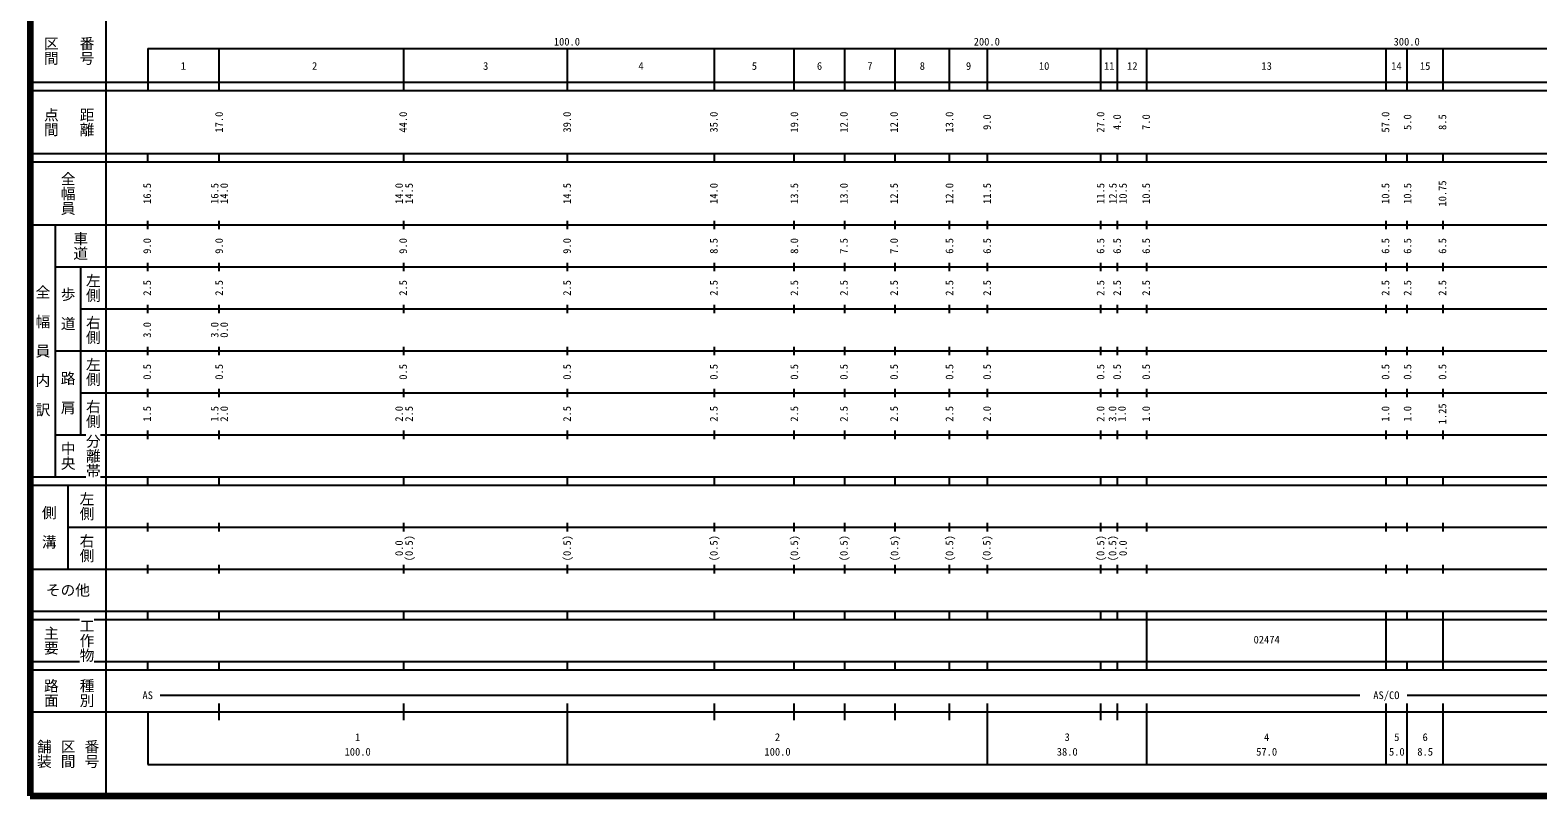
# Model space of a CAD drawing. Units: millimetres, scale not verified. Extents: x 40000 to 680000, y 20000 to 380000.
# Drawn here: x 40000 to 399089, y 20000 to 202409 of the extents above; entities that cross this region are included whole.
import ezdxf
from ezdxf.enums import TextEntityAlignment as Align

# ---------------------------------------------------------------- set-up
doc = ezdxf.new("R2010")
doc.units = ezdxf.units.MM
doc.header["$LTSCALE"] = 1000
doc.layers.add('M-TTL', color=2, linetype='Continuous', lineweight=140)
doc.layers.add('M-TTL-BAND', color=7, linetype='Continuous', lineweight=25)
doc.styles.add('@ＭＳ ゴシック', font='')
doc.styles.add('ＭＳ ゴシック', font='')
doc.styles.get('@ＭＳ ゴシック').set_extended_font_data('@MS Gothic')
doc.styles.get('ＭＳ ゴシック').set_extended_font_data('MS Gothic')

msp = doc.modelspace()

# ---------------------------------------------------------------- linework, layer by layer
at = {"layer": 'M-TTL'}
for p, q in [((40000, 380000), (40000, 20000)), ((40000, 20000), (680000, 20000))]:
    msp.add_line(p, q, dxfattribs=at)
at = {"layer": 'M-TTL-BAND'}
for p, q in [((58000, 370000), (58000, 20000)), ((68000, 198000), (579000, 198000)), ((68000, 198000), (68000, 188000)), ((85000, 188000), (85000, 198000)), ((129000, 188000), (129000, 198000)), ((168000, 188000), (168000, 198000)), ((203000, 188000), (203000, 198000)), ((222000, 188000), (222000, 198000)), ((234000, 188000), (234000, 198000)), ((246000, 188000), (246000, 198000)), ((259000, 188000), (259000, 198000)), ((268000, 188000), (268000, 198000)), ((295000, 188000), (295000, 198000)), ((299000, 188000), (299000, 198000)), ((306000, 188000), (306000, 198000)), ((363000, 188000), (363000, 198000)), ((368000, 188000), (368000, 198000)), ((376500, 188000), (376500, 198000)), ((40000, 190000), (579000, 190000)), ((40000, 188000), (579000, 188000)), ((40000, 173000), (579000, 173000)), ((68000, 171000), (68000, 173000)), ((85000, 171000), (85000, 173000)), ((129000, 171000), (129000, 173000)), ((168000, 171000), (168000, 173000)), ((203000, 171000), (203000, 173000)), ((222000, 171000), (222000, 173000)), ((234000, 171000), (234000, 173000)), ((246000, 171000), (246000, 173000)), ((259000, 171000), (259000, 173000)), ((268000, 171000), (268000, 173000)), ((295000, 171000), (295000, 173000)), ((299000, 171000), (299000, 173000)), ((306000, 171000), (306000, 173000)), ((363000, 171000), (363000, 173000)), ((368000, 171000), (368000, 173000)), ((376500, 171000), (376500, 173000)), ((40000, 171000), (579000, 171000)), ((40000, 156000), (579000, 156000)), ((46000, 96000), (46000, 156000)), ((68000, 155000), (68000, 157000)), ((85000, 155000), (85000, 157000)), ((129000, 155000), (129000, 157000)), ((168000, 155000), (168000, 157000)), ((203000, 155000), (203000, 157000)), ((222000, 155000), (222000, 157000)), ((234000, 155000), (234000, 157000)), ((246000, 155000), (246000, 157000)), ((259000, 155000), (259000, 157000)), ((268000, 155000), (268000, 157000)), ((295000, 155000), (295000, 157000)), ((299000, 155000), (299000, 157000)), ((306000, 155000), (306000, 157000)), ((363000, 155000), (363000, 157000)), ((368000, 155000), (368000, 157000)), ((376500, 155000), (376500, 157000)), ((46000, 146000), (579000, 146000)), ((52000, 146000), (52000, 106000)), ((68000, 145000), (68000, 147000)), ((85000, 145000), (85000, 147000)), ((129000, 145000), (129000, 147000)), ((168000, 145000), (168000, 147000)), ((203000, 145000), (203000, 147000)), ((222000, 145000), (222000, 147000)), ((234000, 145000), (234000, 147000)), ((246000, 145000), (246000, 147000)), ((259000, 145000), (259000, 147000)), ((268000, 145000), (268000, 147000)), ((295000, 145000), (295000, 147000)), ((299000, 145000), (299000, 147000)), ((306000, 145000), (306000, 147000)), ((363000, 145000), (363000, 147000)), ((368000, 145000), (368000, 147000)), ((376500, 145000), (376500, 147000)), ((68000, 135000), (68000, 137000)), ((85000, 135000), (85000, 137000)), ((129000, 135000), (129000, 137000)), ((168000, 135000), (168000, 137000)), ((203000, 135000), (203000, 137000)), ((222000, 135000), (222000, 137000)), ((234000, 135000), (234000, 137000)), ((246000, 135000), (246000, 137000)), ((259000, 135000), (259000, 137000)), ((268000, 135000), (268000, 137000)), ((295000, 135000), (295000, 137000)), ((299000, 135000), (299000, 137000)), ((306000, 135000), (306000, 137000)), ((363000, 135000), (363000, 137000)), ((368000, 135000), (368000, 137000)), ((376500, 135000), (376500, 137000)), ((52000, 136000), (579000, 136000)), ((46000, 126000), (579000, 126000)), ((68000, 125000), (68000, 127000)), ((85000, 125000), (85000, 127000)), ((129000, 125000), (129000, 127000)), ((168000, 125000), (168000, 127000)), ((203000, 125000), (203000, 127000)), ((222000, 125000), (222000, 127000)), ((234000, 125000), (234000, 127000)), ((246000, 125000), (246000, 127000)), ((259000, 125000), (259000, 127000)), ((268000, 125000), (268000, 127000)), ((295000, 125000), (295000, 127000)), ((299000, 125000), (299000, 127000)), ((306000, 125000), (306000, 127000)), ((363000, 125000), (363000, 127000)), ((368000, 125000), (368000, 127000)), ((376500, 125000), (376500, 127000)), ((52000, 116000), (579000, 116000)), ((68000, 115000), (68000, 117000)), ((85000, 115000), (85000, 117000)), ((129000, 115000), (129000, 117000)), ((168000, 115000), (168000, 117000)), ((203000, 115000), (203000, 117000)), ((222000, 115000), (222000, 117000)), ((234000, 115000), (234000, 117000)), ((246000, 115000), (246000, 117000)), ((259000, 115000), (259000, 117000)), ((268000, 115000), (268000, 117000)), ((295000, 115000), (295000, 117000)), ((299000, 115000), (299000, 117000)), ((306000, 115000), (306000, 117000)), ((363000, 115000), (363000, 117000)), ((368000, 115000), (368000, 117000)), ((376500, 115000), (376500, 117000)), ((46000, 106000), (53250, 106000)), ((56750, 106000), (579000, 106000)), ((68000, 105000), (68000, 107000)), ((85000, 105000), (85000, 107000)), ((129000, 105000), (129000, 107000)), ((168000, 105000), (168000, 107000)), ((203000, 105000), (203000, 107000)), ((222000, 105000), (222000, 107000)), ((234000, 105000), (234000, 107000)), ((246000, 105000), (246000, 107000)), ((259000, 105000), (259000, 107000)), ((268000, 105000), (268000, 107000)), ((295000, 105000), (295000, 107000)), ((299000, 105000), (299000, 107000)), ((306000, 105000), (306000, 107000)), ((363000, 105000), (363000, 107000)), ((368000, 105000), (368000, 107000)), ((376500, 105000), (376500, 107000)), ((40000, 96000), (53250, 96000)), ((40000, 94000), (579000, 94000)), ((49000, 94000), (49000, 74000)), ((56750, 96000), (579000, 96000)), ((68000, 94000), (68000, 96000)), ((85000, 94000), (85000, 96000)), ((129000, 94000), (129000, 96000)), ((168000, 94000), (168000, 96000)), ((203000, 94000), (203000, 96000)), ((222000, 94000), (222000, 96000)), ((234000, 94000), (234000, 96000)), ((246000, 94000), (246000, 96000)), ((259000, 94000), (259000, 96000)), ((268000, 94000), (268000, 96000)), ((295000, 94000), (295000, 96000)), ((299000, 94000), (299000, 96000)), ((306000, 94000), (306000, 96000)), ((363000, 94000), (363000, 96000)), ((368000, 94000), (368000, 96000)), ((376500, 94000), (376500, 96000)), ((49000, 84000), (579000, 84000)), ((68000, 83000), (68000, 85000)), ((85000, 83000), (85000, 85000)), ((129000, 83000), (129000, 85000)), ((168000, 83000), (168000, 85000)), ((203000, 83000), (203000, 85000)), ((222000, 83000), (222000, 85000)), ((234000, 83000), (234000, 85000)), ((246000, 83000), (246000, 85000)), ((259000, 83000), (259000, 85000)), ((268000, 83000), (268000, 85000)), ((295000, 83000), (295000, 85000)), ((299000, 83000), (299000, 85000)), ((306000, 83000), (306000, 85000)), ((363000, 83000), (363000, 85000)), ((368000, 83000), (368000, 85000)), ((376500, 83000), (376500, 85000)), ((40000, 74000), (579000, 74000)), ((68000, 73000), (68000, 75000)), ((85000, 73000), (85000, 75000)), ((129000, 73000), (129000, 75000)), ((168000, 73000), (168000, 75000)), ((203000, 73000), (203000, 75000)), ((222000, 73000), (222000, 75000)), ((234000, 73000), (234000, 75000)), ((246000, 73000), (246000, 75000)), ((259000, 73000), (259000, 75000)), ((268000, 73000), (268000, 75000)), ((295000, 73000), (295000, 75000)), ((299000, 73000), (299000, 75000)), ((306000, 73000), (306000, 75000)), ((363000, 73000), (363000, 75000)), ((368000, 73000), (368000, 75000)), ((376500, 73000), (376500, 75000)), ((40000, 64000), (579000, 64000)), ((40000, 62000), (51750, 62000)), ((55250, 62000), (579000, 62000)), ((68000, 62000), (68000, 64000)), ((85000, 62000), (85000, 64000)), ((129000, 62000), (129000, 64000)), ((168000, 62000), (168000, 64000)), ((203000, 62000), (203000, 64000)), ((222000, 62000), (222000, 64000)), ((234000, 62000), (234000, 64000)), ((246000, 62000), (246000, 64000)), ((259000, 62000), (259000, 64000)), ((268000, 62000), (268000, 64000)), ((295000, 62000), (295000, 64000)), ((299000, 62000), (299000, 64000)), ((306000, 62000), (306000, 64000)), ((306000, 52000), (306000, 62000)), ((363000, 62000), (363000, 64000)), ((363000, 52000), (363000, 62000)), ((368000, 62000), (368000, 64000)), ((376500, 62000), (376500, 64000)), ((376500, 52000), (376500, 62000)), ((40000, 52000), (51750, 52000)), ((55250, 52000), (579000, 52000)), ((68000, 50000), (68000, 52000)), ((85000, 50000), (85000, 52000)), ((129000, 50000), (129000, 52000)), ((168000, 50000), (168000, 52000)), ((203000, 50000), (203000, 52000)), ((222000, 50000), (222000, 52000)), ((234000, 50000), (234000, 52000)), ((246000, 50000), (246000, 52000)), ((259000, 50000), (259000, 52000)), ((268000, 50000), (268000, 52000)), ((295000, 50000), (295000, 52000)), ((299000, 50000), (299000, 52000)), ((306000, 50000), (306000, 52000)), ((363000, 50000), (363000, 52000)), ((368000, 50000), (368000, 52000)), ((376500, 50000), (376500, 52000)), ((40000, 50000), (579000, 50000)), ((71000, 44000), (356719, 44000)), ((368000, 44000), (559559, 44000)), ((40000, 40000), (579000, 40000)), ((68000, 40000), (68000, 27500)), ((85000, 38000), (85000, 42000)), ((129000, 38000), (129000, 42000)), ((168000, 27500), (168000, 42000)), ((203000, 38000), (203000, 42000)), ((222000, 38000), (222000, 42000)), ((234000, 38000), (234000, 42000)), ((246000, 38000), (246000, 42000)), ((259000, 38000), (259000, 42000)), ((268000, 27500), (268000, 42000)), ((295000, 38000), (295000, 42000)), ((299000, 38000), (299000, 42000)), ((306000, 27500), (306000, 42000)), ((363000, 27500), (363000, 42000)), ((368000, 27500), (368000, 42000)), ((376500, 27500), (376500, 42000)), ((68000, 27500), (579000, 27500))]:
    msp.add_line(p, q, dxfattribs=at)

# ---------------------------------------------------------------- texts
at = {"layer": 'M-TTL-BAND', "style": '@ＭＳ ゴシック'}
for s, p in [('区間', (45000, 197500)), ('番号', (53500, 197500)), ('点間', (45000, 180500)), ('距離', (53500, 180500)), ('全幅員', (49000, 163500)), ('車道', (52000, 151000)), ('左側', (55000, 141000)), ('全\u3000幅\u3000員\u3000内\u3000訳', (43000, 126000)), ('歩\u3000道', (49000, 136000)), ('右側', (55000, 131000)), ('左側', (55000, 121000)), ('路\u3000肩', (49000, 116000)), ('右側', (55000, 111000)), ('中央', (49000, 101000)), ('分離帯', (55000, 101000)), ('左側', (53500, 89000)), ('側\u3000溝', (44500, 84000)), ('右側', (53500, 79000)), ('工作物', (53500, 57000)), ('主要', (45000, 57000)), ('路面', (45000, 44500)), ('種別', (53500, 44500)), ('舗装', (43333, 30000)), ('区間', (49000, 30000)), ('番号', (54667, 30000))]:
    msp.add_text(s, height=2566, rotation=270, dxfattribs=at).set_placement(p, align=Align.MIDDLE_CENTER)
at = {"layer": 'M-TTL-BAND', "style": 'ＭＳ ゴシック'}
for s, p in [('100.0', (167844, 198195)), ('200.0', (267844, 198195)), ('300.0', (367844, 198195)), ('1', (76500, 192405)), ('2', (107748, 192405)), ('3', (148500, 192405)), ('4', (185500, 192405)), ('5', (212500, 192405)), ('6', (228000, 192405)), ('7', (240000, 192405)), ('8', (252500, 192405)), ('9', (263500, 192405)), ('10', (281500, 192405)), ('11', (297000, 192405)), ('12', (302500, 192405)), ('13', (334500, 192405)), ('14', (365413, 192405)), ('15', (372247, 192405)), ('02474', (334500, 55750)), ('AS', (68000, 42500)), ('AS/CO', (363011, 42500)), ('1', (118000, 32523)), ('2', (218000, 32523)), ('3', (287000, 32523)), ('4', (334500, 32523)), ('5', (365500, 32523)), ('6', (372250, 32523)), ('100.0', (118000, 29033)), ('100.0', (218000, 29033)), ('38.0', (287000, 29033)), ('57.0', (334500, 29033)), ('5.0', (365500, 29033)), ('8.5', (372250, 29033))]:
    msp.add_text(s, height=1833, dxfattribs=at).set_placement(p, align=Align.BOTTOM_CENTER)
for s, p in [('17.0', (86458, 180500)), ('44.0', (130288, 180500)), ('39.0', (169330, 180500)), ('35.0', (204283, 180500)), ('19.0', (223462, 180500)), ('12.0', (235268, 180500)), ('12.0', (247215, 180500)), ('13.0', (260411, 180500)), ('9.0', (269368, 180500)), ('27.0', (296388, 180500)), ('4.0', (300332, 180500)), ('7.0', (307252, 180500)), ('57.0', (364256, 180500)), ('5.0', (369505, 180500)), ('8.5', (377824, 180500)), ('16.5', (69323, 163500)), ('16.5', (85395, 163500)), ('14.0', (87662, 163500)), ('14.0', (129327, 163500)), ('14.5', (131698, 163500)), ('14.5', (169330, 163500)), ('14.0', (204283, 163500)), ('13.5', (223462, 163500)), ('13.0', (235268, 163500)), ('12.5', (247215, 163500)), ('12.0', (260411, 163500)), ('11.5', (269368, 163500)), ('11.5', (296388, 163500)), ('12.5', (299326, 163500)), ('10.5', (301739, 163500)), ('10.5', (307252, 163500)), ('10.5', (364256, 163500)), ('10.5', (369505, 163500)), ('10.75', (377824, 163500)), ('9.0', (69323, 151000)), ('9.0', (86458, 151000)), ('9.0', (130288, 151000)), ('9.0', (169330, 151000)), ('8.5', (204283, 151000)), ('8.0', (223462, 151000)), ('7.5', (235268, 151000)), ('7.0', (247215, 151000)), ('6.5', (260411, 151000)), ('6.5', (269368, 151000)), ('6.5', (296388, 151000)), ('6.5', (300332, 151000)), ('6.5', (307252, 151000)), ('6.5', (364256, 151000)), ('6.5', (369505, 151000)), ('6.5', (377824, 151000)), ('2.5', (69323, 141000)), ('2.5', (86458, 141000)), ('2.5', (130288, 141000)), ('2.5', (169330, 141000)), ('2.5', (204283, 141000)), ('2.5', (223462, 141000)), ('2.5', (235268, 141000)), ('2.5', (247215, 141000)), ('2.5', (260411, 141000)), ('2.5', (269368, 141000)), ('2.5', (296388, 141000)), ('2.5', (300332, 141000)), ('2.5', (307252, 141000)), ('2.5', (364256, 141000)), ('2.5', (369505, 141000)), ('2.5', (377824, 141000)), ('3.0', (69323, 131000)), ('3.0', (85395, 131000)), ('0.0', (87662, 131000)), ('0.5', (69323, 121000)), ('0.5', (86458, 121000)), ('0.5', (130288, 121000)), ('0.5', (169330, 121000)), ('0.5', (204283, 121000)), ('0.5', (223462, 121000)), ('0.5', (235268, 121000)), ('0.5', (247215, 121000)), ('0.5', (260411, 121000)), ('0.5', (269368, 121000)), ('0.5', (296388, 121000)), ('0.5', (300332, 121000)), ('0.5', (307252, 121000)), ('0.5', (364256, 121000)), ('0.5', (369505, 121000)), ('0.5', (377824, 121000)), ('1.5', (69323, 111000)), ('1.5', (85395, 111000)), ('2.0', (87662, 111000)), ('2.0', (129327, 111000)), ('2.5', (131698, 111000)), ('2.5', (169330, 111000)), ('2.5', (204283, 111000)), ('2.5', (223462, 111000)), ('2.5', (235268, 111000)), ('2.5', (247215, 111000)), ('2.5', (260411, 111000)), ('2.0', (269368, 111000)), ('2.0', (296388, 111000)), ('3.0', (299239, 111000)), ('1.0', (301488, 111000)), ('1.0', (307252, 111000)), ('1.0', (364256, 111000)), ('1.0', (369505, 111000)), ('1.25', (377824, 111000)), ('0.0', (129327, 79000)), ('(0.5)', (131698, 79000)), ('(0.5)', (169330, 79000)), ('(0.5)', (204283, 79000)), ('(0.5)', (223462, 79000)), ('(0.5)', (235268, 79000)), ('(0.5)', (247323, 79000)), ('(0.5)', (260411, 79000)), ('(0.5)', (269281, 79000)), ('(0.5)', (296388, 79000)), ('(0.5)', (299239, 79000)), ('0.0', (301739, 79000))]:
    msp.add_text(s, height=1833, rotation=90, dxfattribs=at).set_placement(p, align=Align.BOTTOM_CENTER)
msp.add_text('その他', height=2566, dxfattribs=at).set_placement((49000, 69000), align=Align.MIDDLE_CENTER)

doc.saveas('drawing.dxf')
